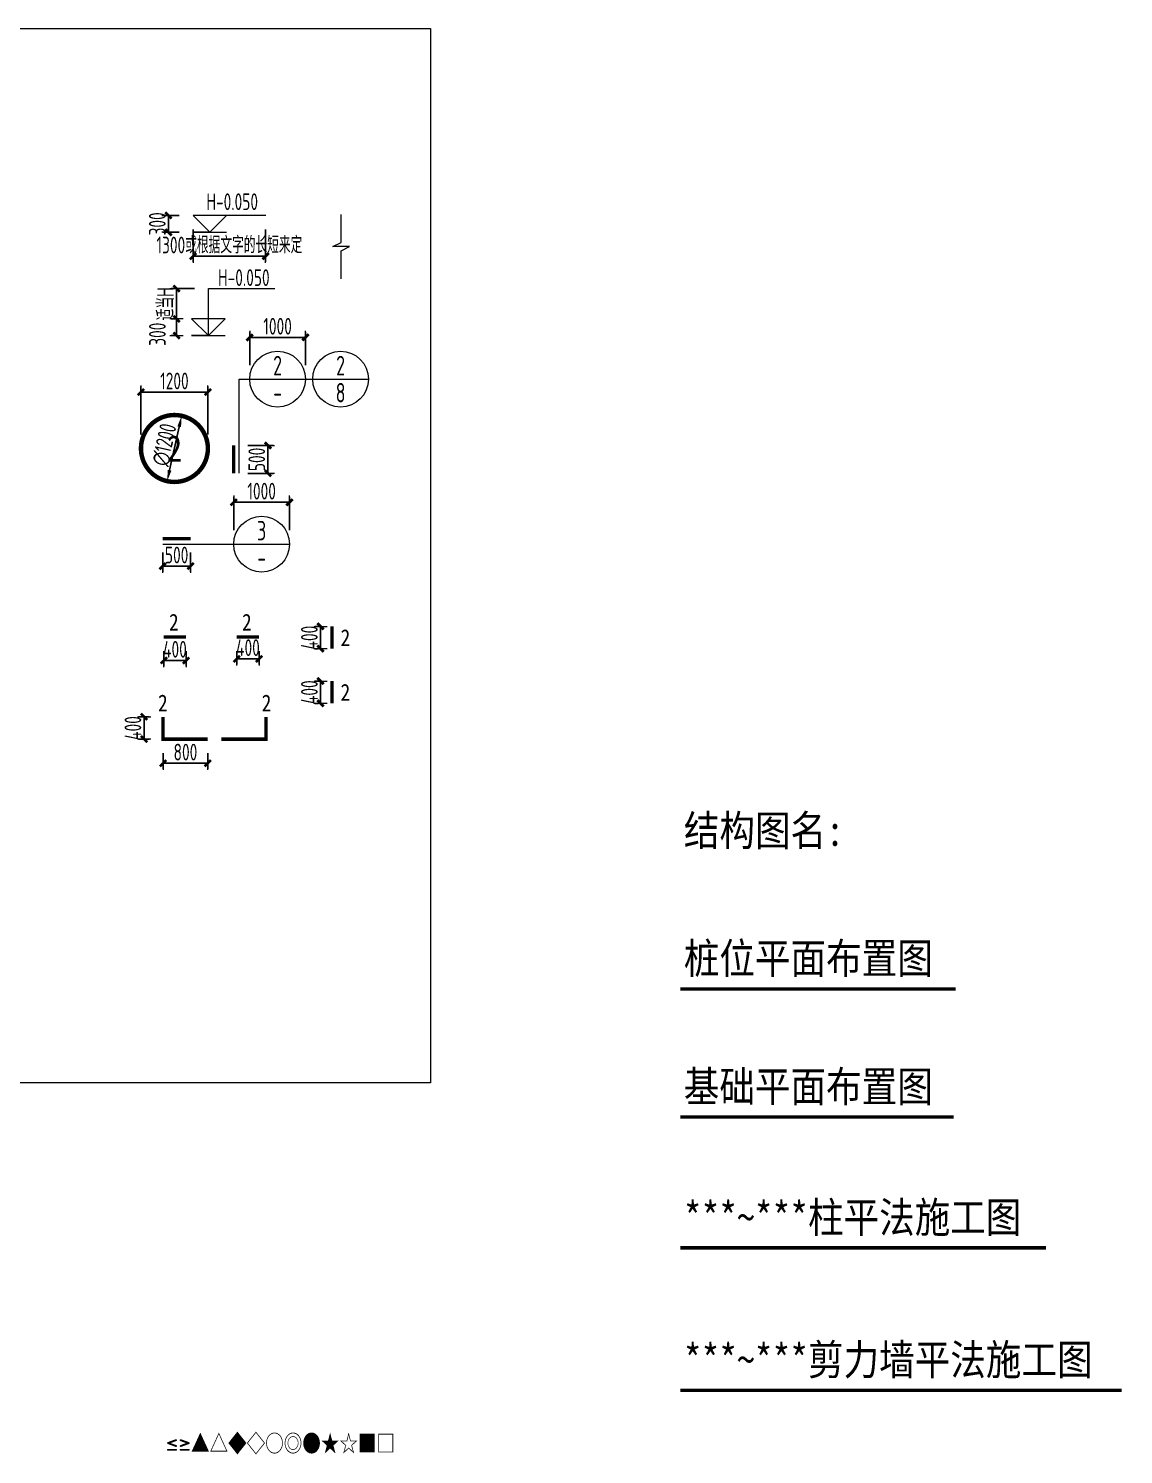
# Model space of a CAD drawing. Extents: x 56246 to 893198, y -950445 to -423535.
# Drawn here: x 95351 to 114982, y -523731 to -498169 of the extents above; entities that cross this region are included whole.
import ezdxf
from ezdxf.enums import TextEntityAlignment as Align

# ---------------------------------------------------------------- set-up
doc = ezdxf.new("R2010")
doc.units = 0
doc.header["$LTSCALE"] = 500
doc.linetypes.add('CONTINOUS', pattern=[0])
for name, color, linetype, lineweight in [('0S-图名', 2, 'Continuous', 20), ('0S-文字', 4, 'Continuous', 20), ('0S-符号', 7, 'Continuous', 13)]:
    doc.layers.add(name, color=color, linetype=linetype, lineweight=lineweight)
doc.styles.add('TSSD-Num', font='tssdeng.shx', dxfattribs={"width": 0.7, "bigfont": 'tssdchn.shx'})
doc.styles.add('tssd-标题', font='simhei.ttf', dxfattribs={"width": 0.85})
doc.styles.add('TSSD_DIMENSION', font='tssdeng.shx', dxfattribs={"width": 0.7, "bigfont": 'Hztxt.shx'})
doc.dimstyles.new('D100R', dxfattribs={"dimtxt": 300, "dimasz": 200, "dimexe": 200, "dimexo": 200, "dimgap": 30, "dimtad": 1, "dimrnd": 1, "dimdsep": 46, "dimtxsty": 'TSSD_DIMENSION', "dimcen": 200, "dimadec": 0, "dimazin": 0, "dimtfac": 1, "dimtofl": 0, "dimtmove": 2, "dimatfit": 3, "dimfxl": 1, "dimtolj": 1, "dimarcsym": 0})
doc.dimstyles.new('TSSD_100_100$0', dxfattribs={"dimtxt": 300, "dimasz": 0.8, "dimexe": 100, "dimexo": 250, "dimgap": 50, "dimtad": 1, "dimrnd": 1, "dimdsep": 46, "dimtxsty": 'TSSD_DIMENSION', "dimblk1": 'DIMDOT', "dimblk2": 'DIMDOT', "dimsah": 1, "dimcen": 200, "dimdle": 100, "dimclrt": 7, "dimadec": 0, "dimazin": 0, "dimtfac": 1, "dimtix": 1, "dimtmove": 2, "dimatfit": 3, "dimldrblk": 'DIMDOT', "dimfxl": 1, "dimtolj": 1, "dimarcsym": 0})

# ---------------------------------------------------------------- blocks, each defined once
blk = doc.blocks.new('DIMDOT')
blk.add_line((0, -150), (0, 150))
at = {"const_width": 60}
blk.add_lwpolyline([(-71, -71), (71, 71)], dxfattribs=at)
blk = doc.blocks.new('*D69')
at = {"layer": '0S-文字', "color": 0, "lineweight": -2, "transparency": 16777216}
for p, q in [((99316, -504204), (99316, -503606)), ((99317, -503706), (100315, -503706)), ((100316, -504204), (100316, -503606))]:
    blk.add_line(p, q, dxfattribs=at)
at = {"layer": 'Defpoints', "color": 0, "transparency": 16777216}
for p in [(100316, -503706), (99316, -504454), (100316, -504454)]:
    blk.add_point(p, dxfattribs=at)
at = {"layer": '0S-文字', "color": 0, "lineweight": -2, "transparency": 16777216, "xscale": 0.8, "yscale": 0.8, "zscale": 0.8, "rotation": 180}
blk.add_blockref('DIMDOT', (99316, -503706), dxfattribs=at)
at = {"layer": '0S-文字', "color": 0, "lineweight": -2, "transparency": 16777216, "xscale": 0.8, "yscale": 0.8, "zscale": 0.8}
blk.add_blockref('DIMDOT', (100316, -503706), dxfattribs=at)
at = {"layer": '0S-文字', "color": 7, "transparency": 16777216, "insert": (99816, -503506), "char_height": 300, "attachment_point": 5, "style": 'TSSD_DIMENSION'}
blk.add_mtext('\\A1;1000', dxfattribs=at)
blk = doc.blocks.new('*D70')
at = {"layer": '0S-文字', "color": 0, "lineweight": -2, "transparency": 16777216}
for p, q in [((97366, -505447), (97366, -504587)), ((98566, -505447), (98566, -504587)), ((97367, -504687), (98566, -504687))]:
    blk.add_line(p, q, dxfattribs=at)
at = {"layer": 'Defpoints', "color": 0, "transparency": 16777216}
for p in [(98566, -504687), (97366, -505697), (98566, -505697)]:
    blk.add_point(p, dxfattribs=at)
at = {"layer": '0S-文字', "color": 0, "lineweight": -2, "transparency": 16777216, "xscale": 0.8, "yscale": 0.8, "zscale": 0.8, "rotation": 180}
blk.add_blockref('DIMDOT', (97366, -504687), dxfattribs=at)
at = {"layer": '0S-文字', "color": 0, "lineweight": -2, "transparency": 16777216, "xscale": 0.8, "yscale": 0.8, "zscale": 0.8}
blk.add_blockref('DIMDOT', (98566, -504687), dxfattribs=at)
at = {"layer": '0S-文字', "color": 7, "transparency": 16777216, "insert": (97966, -504487), "char_height": 300, "attachment_point": 5, "style": 'TSSD_DIMENSION'}
blk.add_mtext('\\A1;1200', dxfattribs=at)
blk = doc.blocks.new('*D71')
at = {"layer": '0S-文字', "color": 0, "lineweight": -2, "transparency": 16777216}
for p, q in [((97776, -509329), (97776, -509597)), ((98176, -509329), (98176, -509597)), ((97775, -509497), (97774, -509497)), ((98176, -509497), (97776, -509497)), ((98177, -509497), (98177, -509497))]:
    blk.add_line(p, q, dxfattribs=at)
at = {"layer": 'Defpoints', "color": 0, "transparency": 16777216}
for p in [(97776, -509079), (98176, -509079), (97776, -509497)]:
    blk.add_point(p, dxfattribs=at)
at = {"layer": '0S-文字', "color": 0, "lineweight": -2, "transparency": 16777216, "xscale": 0.8, "yscale": 0.8, "zscale": 0.8}
blk.add_blockref('DIMDOT', (97776, -509497), dxfattribs=at)
at = {"layer": '0S-文字', "color": 0, "lineweight": -2, "transparency": 16777216, "xscale": 0.8, "yscale": 0.8, "zscale": 0.8, "rotation": 180}
blk.add_blockref('DIMDOT', (98176, -509497), dxfattribs=at)
at = {"layer": '0S-文字', "color": 7, "transparency": 16777216, "insert": (97976, -509297), "char_height": 300, "attachment_point": 5, "style": 'TSSD_DIMENSION'}
blk.add_mtext('\\A1;400', dxfattribs=at)
blk = doc.blocks.new('*D72')
at = {"layer": '0S-文字', "color": 0, "lineweight": -2, "transparency": 16777216}
for p, q in [((99085, -509329), (99085, -509568)), ((99485, -509329), (99485, -509568)), ((99084, -509468), (99083, -509468)), ((99085, -509468), (99485, -509468)), ((99485, -509468), (99486, -509468))]:
    blk.add_line(p, q, dxfattribs=at)
at = {"layer": 'Defpoints', "color": 0, "transparency": 16777216}
for p in [(99085, -509079), (99485, -509079), (99485, -509468)]:
    blk.add_point(p, dxfattribs=at)
at = {"layer": '0S-文字', "color": 0, "lineweight": -2, "transparency": 16777216, "xscale": 0.8, "yscale": 0.8, "zscale": 0.8}
blk.add_blockref('DIMDOT', (99085, -509468), dxfattribs=at)
at = {"layer": '0S-文字', "color": 0, "lineweight": -2, "transparency": 16777216, "xscale": 0.8, "yscale": 0.8, "zscale": 0.8, "rotation": 180}
blk.add_blockref('DIMDOT', (99485, -509468), dxfattribs=at)
at = {"layer": '0S-文字', "color": 7, "transparency": 16777216, "insert": (99285, -509268), "char_height": 300, "attachment_point": 5, "style": 'TSSD_DIMENSION'}
blk.add_mtext('\\A1;400', dxfattribs=at)
blk = doc.blocks.new('*D73')
at = {"layer": '0S-文字', "color": 0, "lineweight": -2, "transparency": 16777216}
for p, q in [((100542, -509866), (100486, -509866)), ((100586, -509865), (100586, -509864)), ((100586, -509866), (100586, -510266)), ((100542, -510266), (100486, -510266)), ((100586, -510266), (100586, -510267))]:
    blk.add_line(p, q, dxfattribs=at)
at = {"layer": 'Defpoints', "color": 0, "transparency": 16777216}
for p in [(100792, -509866), (100586, -510266), (100792, -510266)]:
    blk.add_point(p, dxfattribs=at)
at = {"layer": '0S-文字', "color": 0, "lineweight": -2, "transparency": 16777216, "xscale": 0.8, "yscale": 0.8, "zscale": 0.8}
for p, rotation in [((100586, -509866), 270), ((100586, -510266), 90)]:
    blk.add_blockref('DIMDOT', p, dxfattribs=dict(at, rotation=rotation))
at = {"layer": '0S-文字', "color": 7, "transparency": 16777216, "insert": (100386, -510066), "char_height": 300, "attachment_point": 5, "rotation": 90, "style": 'TSSD_DIMENSION'}
blk.add_mtext('\\A1;400', dxfattribs=at)
blk = doc.blocks.new('*D74')
at = {"layer": '0S-文字', "color": 0, "lineweight": -2, "transparency": 16777216}
for p, q in [((100542, -508887), (100486, -508887)), ((100586, -508886), (100586, -508885)), ((100586, -508887), (100586, -509287)), ((100542, -509287), (100486, -509287)), ((100586, -509287), (100586, -509288))]:
    blk.add_line(p, q, dxfattribs=at)
at = {"layer": 'Defpoints', "color": 0, "transparency": 16777216}
for p in [(100792, -508887), (100586, -509287), (100792, -509287)]:
    blk.add_point(p, dxfattribs=at)
at = {"layer": '0S-文字', "color": 0, "lineweight": -2, "transparency": 16777216, "xscale": 0.8, "yscale": 0.8, "zscale": 0.8}
for p, rotation in [((100586, -508887), 270), ((100586, -509287), 90)]:
    blk.add_blockref('DIMDOT', p, dxfattribs=dict(at, rotation=rotation))
at = {"layer": '0S-文字', "color": 7, "transparency": 16777216, "insert": (100386, -509087), "char_height": 300, "attachment_point": 5, "rotation": 90, "style": 'TSSD_DIMENSION'}
blk.add_mtext('\\A1;400', dxfattribs=at)
blk = doc.blocks.new('*D75')
at = {"layer": '0S-文字', "color": 0, "lineweight": -2, "transparency": 16777216}
for p, q in [((99030, -507162), (99030, -506562)), ((100030, -507162), (100030, -506562)), ((99031, -506662), (100029, -506662))]:
    blk.add_line(p, q, dxfattribs=at)
at = {"layer": 'Defpoints', "color": 0, "transparency": 16777216}
for p in [(100030, -506662), (99030, -507412), (100030, -507412)]:
    blk.add_point(p, dxfattribs=at)
at = {"layer": '0S-文字', "color": 0, "lineweight": -2, "transparency": 16777216, "xscale": 0.8, "yscale": 0.8, "zscale": 0.8, "rotation": 180}
blk.add_blockref('DIMDOT', (99030, -506662), dxfattribs=at)
at = {"layer": '0S-文字', "color": 0, "lineweight": -2, "transparency": 16777216, "xscale": 0.8, "yscale": 0.8, "zscale": 0.8}
blk.add_blockref('DIMDOT', (100030, -506662), dxfattribs=at)
at = {"layer": '0S-文字', "color": 7, "transparency": 16777216, "insert": (99530, -506462), "char_height": 300, "attachment_point": 5, "style": 'TSSD_DIMENSION'}
blk.add_mtext('\\A1;1000', dxfattribs=at)
blk = doc.blocks.new('*D76')
at = {"layer": '0S-文字', "color": 0, "lineweight": -2, "transparency": 16777216}
for p, q in [((97514, -510508), (97323, -510508)), ((97423, -510507), (97423, -510506)), ((97423, -510508), (97423, -510908)), ((97514, -510908), (97323, -510908)), ((97423, -510909), (97423, -510910))]:
    blk.add_line(p, q, dxfattribs=at)
at = {"layer": 'Defpoints', "color": 0, "transparency": 16777216}
for p in [(97764, -510508), (97423, -510908), (97764, -510908)]:
    blk.add_point(p, dxfattribs=at)
at = {"layer": '0S-文字', "color": 0, "lineweight": -2, "transparency": 16777216, "xscale": 0.8, "yscale": 0.8, "zscale": 0.8}
for p, rotation in [((97423, -510508), 270), ((97423, -510908), 90)]:
    blk.add_blockref('DIMDOT', p, dxfattribs=dict(at, rotation=rotation))
at = {"layer": '0S-文字', "color": 7, "transparency": 16777216, "insert": (97223, -510708), "char_height": 300, "attachment_point": 5, "rotation": 90, "style": 'TSSD_DIMENSION'}
blk.add_mtext('\\A1;400', dxfattribs=at)
blk = doc.blocks.new('*D77')
at = {"layer": '0S-文字', "color": 0, "lineweight": -2, "transparency": 16777216}
for p, q in [((97764, -511158), (97764, -511440)), ((98564, -511158), (98564, -511440)), ((97765, -511340), (98563, -511340))]:
    blk.add_line(p, q, dxfattribs=at)
at = {"layer": 'Defpoints', "color": 0, "transparency": 16777216}
for p in [(97764, -510908), (98564, -510908), (98564, -511340)]:
    blk.add_point(p, dxfattribs=at)
at = {"layer": '0S-文字', "color": 0, "lineweight": -2, "transparency": 16777216, "xscale": 0.8, "yscale": 0.8, "zscale": 0.8, "rotation": 180}
blk.add_blockref('DIMDOT', (97764, -511340), dxfattribs=at)
at = {"layer": '0S-文字', "color": 0, "lineweight": -2, "transparency": 16777216, "xscale": 0.8, "yscale": 0.8, "zscale": 0.8}
blk.add_blockref('DIMDOT', (98564, -511340), dxfattribs=at)
at = {"layer": '0S-文字', "color": 7, "transparency": 16777216, "insert": (98164, -511140), "char_height": 300, "attachment_point": 5, "style": 'TSSD_DIMENSION'}
blk.add_mtext('\\A1;800', dxfattribs=at)
blk = doc.blocks.new('*D78')
at = {"layer": '0S-文字', "color": 0, "lineweight": -2, "transparency": 16777216}
for p, q in [((99280, -505643), (99743, -505643)), ((99643, -505642), (99643, -505641)), ((99643, -506143), (99643, -505643)), ((99280, -506143), (99743, -506143)), ((99643, -506143), (99643, -506144))]:
    blk.add_line(p, q, dxfattribs=at)
at = {"layer": 'Defpoints', "color": 0, "transparency": 16777216}
for p in [(99030, -505643), (99643, -505643), (99030, -506143)]:
    blk.add_point(p, dxfattribs=at)
at = {"layer": '0S-文字', "color": 0, "lineweight": -2, "transparency": 16777216, "xscale": 0.8, "yscale": 0.8, "zscale": 0.8}
for p, rotation in [((99643, -505643), 270), ((99643, -506143), 90)]:
    blk.add_blockref('DIMDOT', p, dxfattribs=dict(at, rotation=rotation))
at = {"layer": '0S-文字', "color": 7, "transparency": 16777216, "insert": (99443, -505893), "char_height": 300, "attachment_point": 5, "rotation": 90, "style": 'TSSD_DIMENSION'}
blk.add_mtext('\\A1;500', dxfattribs=at)
blk = doc.blocks.new('*D79')
at = {"layer": '0S-文字', "color": 0, "lineweight": -2, "transparency": 16777216}
for p, q in [((97756, -507562), (97756, -507907)), ((98256, -507562), (98256, -507907)), ((97755, -507807), (97754, -507807)), ((97756, -507807), (98256, -507807)), ((98257, -507807), (98258, -507807))]:
    blk.add_line(p, q, dxfattribs=at)
at = {"layer": 'Defpoints', "color": 0, "transparency": 16777216}
for p in [(97756, -507312), (98256, -507312), (98256, -507807)]:
    blk.add_point(p, dxfattribs=at)
at = {"layer": '0S-文字', "color": 0, "lineweight": -2, "transparency": 16777216, "xscale": 0.8, "yscale": 0.8, "zscale": 0.8}
blk.add_blockref('DIMDOT', (97756, -507807), dxfattribs=at)
at = {"layer": '0S-文字', "color": 0, "lineweight": -2, "transparency": 16777216, "xscale": 0.8, "yscale": 0.8, "zscale": 0.8, "rotation": 180}
blk.add_blockref('DIMDOT', (98256, -507807), dxfattribs=at)
at = {"layer": '0S-文字', "color": 7, "transparency": 16777216, "insert": (98006, -507607), "char_height": 300, "attachment_point": 5, "style": 'TSSD_DIMENSION'}
blk.add_mtext('\\A1;500', dxfattribs=at)
blk = doc.blocks.new('*D80')
at = {"layer": '0S-文字', "color": 0, "lineweight": -2, "transparency": 16777216}
for p, q in [((98025, -503374), (97906, -503374)), ((98006, -503673), (98006, -503375)), ((98025, -503674), (97906, -503674))]:
    blk.add_line(p, q, dxfattribs=at)
at = {"layer": 'Defpoints', "color": 0, "transparency": 16777216}
for p in [(98006, -503374), (98275, -503374), (98275, -503674)]:
    blk.add_point(p, dxfattribs=at)
at = {"layer": '0S-文字', "color": 0, "lineweight": -2, "transparency": 16777216, "xscale": 0.8, "yscale": 0.8, "zscale": 0.8}
for p, rotation in [((98006, -503374), 90), ((98006, -503674), 270)]:
    blk.add_blockref('DIMDOT', p, dxfattribs=dict(at, rotation=rotation))
at = {"layer": '0S-文字', "color": 7, "transparency": 16777216, "insert": (97661, -503649), "char_height": 300, "attachment_point": 5, "rotation": 90, "style": 'TSSD_DIMENSION'}
blk.add_mtext('\\A1;300', dxfattribs=at)
blk = doc.blocks.new('*D81')
at = {"layer": '0S-文字', "color": 0, "lineweight": -2, "transparency": 16777216}
for p, q in [((98325, -502831), (97906, -502831)), ((98006, -502831), (98006, -502830)), ((98006, -503374), (98006, -502831)), ((98025, -503374), (97906, -503374)), ((98006, -503375), (98006, -503376))]:
    blk.add_line(p, q, dxfattribs=at)
at = {"layer": 'Defpoints', "color": 0, "transparency": 16777216}
for p in [(98006, -502831), (98575, -502831), (98275, -503374)]:
    blk.add_point(p, dxfattribs=at)
at = {"layer": '0S-文字', "color": 0, "lineweight": -2, "transparency": 16777216, "xscale": 0.8, "yscale": 0.8, "zscale": 0.8}
for p, rotation in [((98006, -502831), 270), ((98006, -503374), 90)]:
    blk.add_blockref('DIMDOT', p, dxfattribs=dict(at, rotation=rotation))
at = {"layer": '0S-文字', "color": 7, "transparency": 16777216, "insert": (97806, -503103), "char_height": 300, "attachment_point": 5, "rotation": 90, "style": 'TSSD_DIMENSION'}
blk.add_mtext('\\A1;适当H', dxfattribs=at)
blk = doc.blocks.new('*D82')
at = {"layer": '0S-文字', "color": 0, "lineweight": -2, "transparency": 16777216}
for p, q in [((98052, -501521), (97759, -501521)), ((97859, -501520), (97859, -501519)), ((97859, -501821), (97859, -501521)), ((98052, -501821), (97759, -501821)), ((97859, -501822), (97859, -501823))]:
    blk.add_line(p, q, dxfattribs=at)
at = {"layer": 'Defpoints', "color": 0, "transparency": 16777216}
for p in [(97859, -501521), (98302, -501521), (98302, -501821)]:
    blk.add_point(p, dxfattribs=at)
at = {"layer": '0S-文字', "color": 0, "lineweight": -2, "transparency": 16777216, "xscale": 0.8, "yscale": 0.8, "zscale": 0.8}
for p, rotation in [((97859, -501521), 270), ((97859, -501821), 90)]:
    blk.add_blockref('DIMDOT', p, dxfattribs=dict(at, rotation=rotation))
at = {"layer": '0S-文字', "color": 7, "transparency": 16777216, "insert": (97659, -501671), "char_height": 300, "attachment_point": 5, "rotation": 90, "style": 'TSSD_DIMENSION'}
blk.add_mtext('\\A1;300', dxfattribs=at)
blk = doc.blocks.new('*D83')
at = {"layer": '0S-文字', "color": 0, "lineweight": -2, "transparency": 16777216}
for p, q in [((98302, -501771), (98302, -502350)), ((99602, -501771), (99602, -502350)), ((98303, -502250), (99602, -502250))]:
    blk.add_line(p, q, dxfattribs=at)
at = {"layer": 'Defpoints', "color": 0, "transparency": 16777216}
for p in [(98302, -501521), (99602, -501521), (99602, -502250)]:
    blk.add_point(p, dxfattribs=at)
at = {"layer": '0S-文字', "color": 0, "lineweight": -2, "transparency": 16777216, "xscale": 0.8, "yscale": 0.8, "zscale": 0.8, "rotation": 180}
blk.add_blockref('DIMDOT', (98302, -502250), dxfattribs=at)
at = {"layer": '0S-文字', "color": 0, "lineweight": -2, "transparency": 16777216, "xscale": 0.8, "yscale": 0.8, "zscale": 0.8}
blk.add_blockref('DIMDOT', (99602, -502250), dxfattribs=at)
at = {"layer": '0S-文字', "color": 7, "transparency": 16777216, "insert": (98952, -502050), "char_height": 300, "attachment_point": 5, "style": 'TSSD_DIMENSION'}
blk.add_mtext('\\A1;1300或根据文字的长短来定', dxfattribs=at)
blk = doc.blocks.new('*D93')
at = {"layer": '0S-文字', "color": 0, "lineweight": -2, "transparency": 16777216}
blk.add_line((98053, -505307), (97880, -506088), dxfattribs=at)
at = {"layer": '0S-文字', "color": 0, "transparency": 16777216}
for points in [[(98020, -505299), (98085, -505314), (98096, -505111)], [(97847, -506080), (97912, -506095), (97837, -506283)]]:
    blk.add_solid(points, dxfattribs=at)
at = {"layer": 'Defpoints', "color": 0, "transparency": 16777216}
for p in [(98096, -505111), (97837, -506283)]:
    blk.add_point(p, dxfattribs=at)
at = {"layer": '0S-文字', "color": 0, "transparency": 16777216, "insert": (97789, -505631), "char_height": 300, "attachment_point": 5, "rotation": 77.523, "style": 'TSSD_DIMENSION'}
blk.add_mtext('\\A1;∅1200', dxfattribs=at)

msp = doc.modelspace()

# ---------------------------------------------------------------- linework, layer by layer
at = {"layer": '0S-图名', "linetype": 'CONTINOUS', "ltscale": 3000, "const_width": 60, "elevation": -20}
for points in [[(107039.1955, -515383.9065), (111971.3574, -515383.9065)], [(107039.1955, -517681.3834), (111934.1981, -517681.3834)], [(107039.1955, -520026.5584), (113590.8615, -520026.5584)], [(107039.1955, -522578.393), (114951.5024, -522578.393)]]:
    msp.add_lwpolyline(points, dxfattribs=at)
at = {"layer": '0S-文字'}
for p, q in [((100316.1844, -504453.5585), (101445.7642, -504453.5585)), ((97756.0653, -507412.242), (100029.9147, -507412.242))]:
    msp.add_line(p, q, dxfattribs=at)
msp.add_lwpolyline([(68838.8246, -517068.7081), (68838.8246, -498168.708), (102558.4263, -498168.708), (102558.4263, -517068.7081)], close=True, dxfattribs=at)
for points in [[(99602.325, -501520.9536), (98302.325, -501520.9536), (98602.325, -501820.9536), (98902.325, -501520.9536), (98602.325, -501820.9536), (98302.325, -501820.9536), (98902.325, -501820.9536)], [(100956.7326, -502653.2608), (100956.7326, -502153.2608), (101106.7326, -502078.2608), (100806.7326, -502078.2608), (100956.7326, -502003.2608), (100956.7326, -501503.2608)], [(98574.938, -503674.2876), (98574.938, -502831.4548), (99766.7522, -502831.4548)], [(98874.938, -503374.2876), (98274.938, -503374.2876), (98574.938, -503674.2876), (98874.938, -503374.2876), (98574.938, -503674.2876), (98274.938, -503674.2876), (98874.938, -503674.2876)], [(99129.9375, -506142.5598), (99129.9375, -504453.5585), (100316.1844, -504453.5585)]]:
    msp.add_lwpolyline(points, dxfattribs=at)
at = {"layer": '0S-文字', "const_width": 80}
msp.add_lwpolyline([(97366.3175, -505697.1147, 1), (98566.3175, -505697.1147, 1)], format="xyb", close=True, dxfattribs=at)
at = {"layer": '0S-文字', "const_width": 60}
for points in [[(99029.9375, -506142.5598), (99029.9375, -505642.5598)], [(97756.0653, -507312.242), (98256.0653, -507312.242)]]:
    msp.add_lwpolyline(points, dxfattribs=at)
at = {"layer": '0S-文字'}
for centre in [(99816.1844, -504453.5585), (100945.7642, -504453.5585), (99529.9147, -507412.242)]:
    msp.add_circle(centre, 500, dxfattribs=at)
at = {"layer": '0S-符号', "const_width": 60}
for points in [[(100791.5247, -508886.6579), (100791.5247, -509286.6579)], [(97775.7694, -509079.1705), (98175.7694, -509079.1705)], [(99084.6152, -509079.1705), (99484.6152, -509079.1705)], [(100791.5247, -509865.5974), (100791.5247, -510265.5974)], [(98564.1711, -510908.0355), (97764.1711, -510908.0355), (97764.1711, -510508.0355)], [(98807.4652, -510908.0355), (99607.4652, -510908.0355), (99607.4652, -510508.0355)]]:
    msp.add_lwpolyline(points, dxfattribs=at)

# ---------------------------------------------------------------- texts
at = {"layer": '0S-图名', "linetype": 'CONTINOUS', "ltscale": 3000, "style": 'tssd-标题', "width": 0.85}
for s, p in [('结构图名:', (107099.2241, -512820.1773, -20)), ('桩位平面布置图', (107099.2241, -515111.8916, -20)), ('基础平面布置图', (107099.2241, -517409.3685, -20)), ('***~***柱平法施工图', (107099.2241, -519754.5435, -20)), ('***~***剪力墙平法施工图', (107099.2241, -522306.378, -20))]:
    msp.add_text(s, height=550, dxfattribs=at).set_placement(p)
at = {"layer": '0S-文字', "style": 'TSSD-Num', "width": 0.7}
for p in [(99002.2253, -501423.5178), (99210.5309, -502784.1986)]:
    msp.add_text('H-0.050', height=300, dxfattribs=at).set_placement(p, align=Align.CENTER)
at = {"layer": '0S-文字'}
for s, height, style, width, p in [('2', 350, 'TSSD_DIMENSION', 0.7, (99816.1844, -504211.1356)), ('2', 350, 'TSSD_DIMENSION', 0.7, (100945.7642, -504211.1356)), ('8', 350, 'TSSD_DIMENSION', 0.7, (100945.7642, -504695.9814)), ('-', 350, 'TSSD_DIMENSION', 0.7, (99816.1844, -504695.9814)), ('2', 471.4286, 'tssd-标题', 0.85, (97966.9022, -505697.1147)), ('3', 350, 'TSSD_DIMENSION', 0.7, (99529.9147, -507169.8191)), ('-', 350, 'TSSD_DIMENSION', 0.7, (99529.9147, -507654.6649))]:
    msp.add_text(s, height=height, dxfattribs=dict(at, style=style, width=width)).set_placement(p, align=Align.MIDDLE)
at = {"layer": '0S-文字', "style": 'TSSD-Num'}
msp.add_text('≤≥▲△◆◇○◎●★☆■□', height=350, dxfattribs=at).set_placement((97809.6522, -523719.2091))
at = {"layer": '0S-符号', "style": 'tssd-标题', "width": 0.85}
for p in [(97955.9569, -508811.2532), (99264.8027, -508811.2532), (101031.7708, -509087.9449), (101031.7708, -510066.8844), (97759.3063, -510258.7653), (99617.6183, -510258.7653)]:
    msp.add_text('2', height=300, dxfattribs=at).set_placement(p, align=Align.MIDDLE)

# ---------------------------------------------------------------- dimensions: what is measured, and where the dimension line sits
at = {"layer": '0S-文字'}
dim = msp.add_linear_dim(base=(99602.325, -502250.3488), p1=(98302.325, -501520.9536), p2=(99602.325, -501520.9536), text='<>或根据文字的长短来定', dimstyle='TSSD_100_100$0', dxfattribs=at)
dim.commit()
dim.dimension.update_dxf_attribs({"geometry": '*D83', "text_midpoint": (98952.325, -502049.8697), "dimtype": 160})
for base, p1, p2, picture, middle in [((97858.5215, -501520.9536), (98302.325, -501820.9536), (98302.325, -501520.9536), '*D82', (97658.5215, -501670.9536)), ((99643.0447, -505642.5598), (99029.9375, -506142.5598), (99029.9375, -505642.5598), '*D78', (99443.0447, -505892.5598)), ((100586.0771, -509286.6579), (100791.5247, -508886.6579), (100791.5247, -509286.6579), '*D74', (100386.0771, -509086.6579)), ((100586.0771, -510265.5974), (100791.5247, -509865.5974), (100791.5247, -510265.5974), '*D73', (100386.0771, -510065.5974)), ((97422.853, -510908.0355), (97764.1711, -510508.0355), (97764.1711, -510908.0355), '*D76', (97222.853, -510708.0355))]:
    dim = msp.add_linear_dim(base=base, p1=p1, p2=p2, angle=90, dimstyle='TSSD_100_100$0', dxfattribs=at)
    dim.commit()
    dim.dimension.update_dxf_attribs({"geometry": picture, "text_midpoint": middle})
dim = msp.add_linear_dim(base=(98006.0357, -502831.4548), p1=(98274.938, -503374.2876), p2=(98574.938, -502831.4548), angle=90, text='适当H', dimstyle='TSSD_100_100$0', dxfattribs=at)
dim.commit()
dim.dimension.update_dxf_attribs({"geometry": '*D81', "text_midpoint": (97806.0357, -503102.8712)})
dim = msp.add_linear_dim(base=(98006.0357, -503374.2876), p1=(98274.938, -503674.2876), p2=(98274.938, -503374.2876), angle=90, dimstyle='TSSD_100_100$0', dxfattribs=at)
dim.commit()
dim.dimension.update_dxf_attribs({"geometry": '*D80', "text_midpoint": (97661.0357, -503649.4146), "dimtype": 160})
for base, p1, p2, picture, middle in [((100316.1844, -503706.3362), (99316.1844, -504453.5585), (100316.1844, -504453.5585), '*D69', (99816.1844, -503506.3362)), ((98566.3175, -504686.7278), (97366.3175, -505697.1147), (98566.3175, -505697.1147), '*D70', (97966.3175, -504486.7278)), ((100029.9147, -506661.6582), (99029.9147, -507412.242), (100029.9147, -507412.242), '*D75', (99529.9147, -506461.6582)), ((98256.0653, -507807.1282), (97756.0653, -507312.242), (98256.0653, -507312.242), '*D79', (98006.0653, -507607.1282)), ((97775.7694, -509496.5025), (98175.7694, -509079.1705), (97775.7694, -509079.1705), '*D71', (97975.7694, -509296.5025)), ((99484.6152, -509467.5799), (99084.6152, -509079.1705), (99484.6152, -509079.1705), '*D72', (99284.6152, -509267.5799)), ((98564.1711, -511339.5915), (97764.1711, -510908.0355), (98564.1711, -510908.0355), '*D77', (98164.1711, -511139.5915))]:
    dim = msp.add_linear_dim(base=base, p1=p1, p2=p2, dimstyle='TSSD_100_100$0', dxfattribs=at)
    dim.commit()
    dim.dimension.update_dxf_attribs({"geometry": picture, "text_midpoint": middle})
dim = msp.add_diameter_dim_2p(p1=(98095.9463, -505111.2851), p2=(97836.6886, -506282.9444), dimstyle='D100R', dxfattribs=at)
dim.commit()
dim.dimension.update_dxf_attribs({"geometry": '*D93', "text_midpoint": (97789.4579, -505630.6742), "dimtype": 163})

doc.saveas('drawing.dxf')
